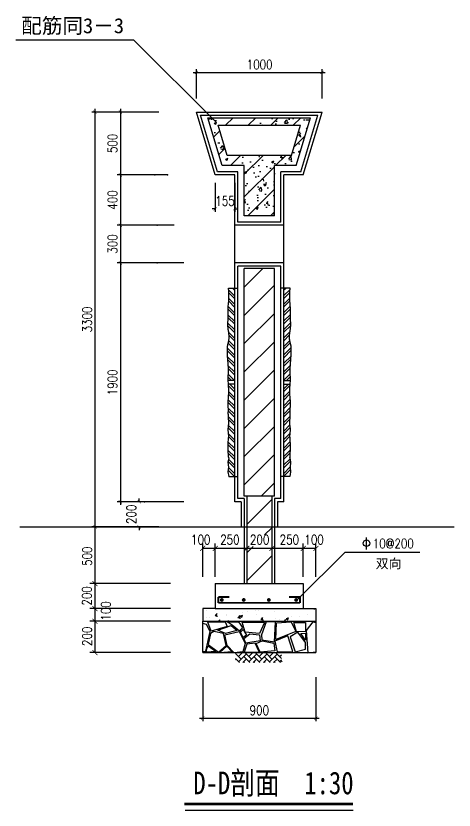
# Model space of a CAD drawing. Extents: x 817854 to 1666885, y 216963 to 404493.
# Drawn here: x 1584012 to 1595628, y 321802 to 342859 of the extents above; entities that cross this region are included whole.
import ezdxf

# ---------------------------------------------------------------- set-up
doc = ezdxf.new("R2010")
doc.units = 0
doc.header["$LTSCALE"] = 100
doc.layers.get('0').update_dxf_attribs({"linetype": 'CONTINUOUS'})
doc.layers.get('DEFPOINTS').update_dxf_attribs({"linetype": 'CONTINUOUS'})
doc.layers.add('INSERT', color=7, linetype='CONTINUOUS')
doc.layers.add('PUB_TITLE', color=4, linetype='CONTINUOUS')
doc.styles.add('DIM_FONT', font='SIMPLEX.shx', dxfattribs={"width": 0.8, "bigfont": 'hztxt.shx'})
doc.styles.add('SONG', font='SimSun.ttf', dxfattribs={"width": 0.8})
pattern_1 = [(45, (-1619917.254, -378892.83), (-33.6759605, 33.6759605), []), (45, (-1619894.804, -378892.83), (-33.6759605, 33.6759605), [])]
pattern_2 = [(135, (1623788.746, -378892.83), (33.6759605, 33.6759605), []), (135, (1623766.295, -378892.83), (33.6759605, 33.6759605), [])]

# ---------------------------------------------------------------- blocks, each defined once
blk = doc.blocks.new('A$C096A146E')
at = {"color": 0}
for p, q in [((31.9, 18.7, -2262.8), (0, 50.6, -2262.8)), ((17.8, 32.9, -2262.8), (36.2, 51.3, -2262.8)), ((17.8, 4.6, -2262.8), (60.2, 47, -2262.8)), ((88.5, 18.7, -2262.8), (55.9, 51.3, -2262.8)), ((74.3, 32.9, -2262.8), (92.8, 51.3, -2262.8)), ((74.3, 4.6, -2262.8), (116.8, 47, -2262.8)), ((145, 18.7, -2262.8), (112.5, 51.3, -2262.8)), ((130.9, 32.9, -2262.8), (149.3, 51.3, -2262.8)), ((130.9, 4.6, -2262.8), (173.3, 47, -2262.8)), ((201.6, 18.7, -2262.8), (169, 51.3, -2262.8)), ((187.5, 32.9, -2262.8), (205.9, 51.3, -2262.8)), ((187.5, 4.6, -2262.8), (229.9, 47, -2262.8)), ((254.3, 22.6, -2262.8), (225.6, 51.3, -2262.8)), ((22.3, 0, -2262.8), (0, 22.3, -2262.8)), ((0, 15.1, -2262.8), (3.6, 18.7, -2262.8)), ((41.5, 0, -2262.8), (60.2, 18.7, -2262.8)), ((78.9, 0, -2262.8), (46, 32.9, -2262.8)), ((50.6, 0, -2262.8), (46, 4.6, -2262.8)), ((98, 0, -2262.8), (116.8, 18.7, -2262.8)), ((135.5, 0, -2262.8), (102.6, 32.9, -2262.8)), ((107.2, 0, -2262.8), (102.6, 4.6, -2262.8)), ((154.6, 0, -2262.8), (173.3, 18.7, -2262.8)), ((192, 0, -2262.8), (159.2, 32.9, -2262.8)), ((163.8, 0, -2262.8), (159.2, 4.6, -2262.8)), ((211.2, 0, -2262.8), (229.9, 18.7, -2262.8)), ((248.6, 0, -2262.8), (215.7, 32.9, -2262.8)), ((220.3, 0, -2262.8), (215.7, 4.6, -2262.8)), ((244, 32.9, -2262.8), (254.3, 43.1, -2262.8)), ((244, 4.6, -2262.8), (254.3, 14.8, -2262.8)), ((254.3, 4.6, -891.4), (258.7, 9.1, -891.4))]:
    blk.add_line(p, q, dxfattribs=at)
blk = doc.blocks.new('A$C29364D95')
at = {"layer": 'INSERT', "color": 8, "xscale": 0.5, "yscale": 0.5, "zscale": 0.5}
blk.add_blockref('A$C096A146E', (0, 0, -342.9), dxfattribs=at)
blk = doc.blocks.new('A$C1C4E1B53')
at = {"layer": 'INSERT', "color": 7, "xscale": 3.6, "yscale": 3.6, "zscale": 3.6}
blk.add_blockref('A$C29364D95', (0, 0, 4141.7), dxfattribs=at)
blk = doc.blocks.new('_ARCHTICK')
at = {"color": 0, "linetype": 'BYBLOCK', "const_width": 0.15}
blk.add_lwpolyline([(-0.5, -0.5), (0.5, 0.5)], dxfattribs=at)
blk = doc.blocks.new('A$C441B38B5')
at = {"layer": 'INSERT'}
h = blk.add_hatch(dxfattribs=at)
h.set_pattern_fill('ANSI31', color=9, scale=40, style=0)
h.set_pattern_definition([(45, (-1619917.25, -378892.83), (-89.802561, 89.802561), [])])
h.paths.add_polyline_path([(2055.7, 4421.2), (2229.9, 4421.2), (2343.9, 4801.2), (1527.5, 4801.2), (1641.5, 4421.2), (1815.7, 4421.2), (1815.7, 4021.2), (2055.7, 4021.2)])
h.paths.add_polyline_path([(1680.2, 4501.2), (1608.2, 4741.2), (2263.3, 4741.2), (2191.3, 4501.2)], flags=16)
h = blk.add_hatch(dxfattribs=at)
h.set_pattern_fill('AR-CONC', color=9, style=0)
h.set_pattern_definition([(50, (-1619917.25, -378892.83), (182.184669, -15.939086), [19.05, -209.55]), (355, (-1619917.25, -378892.83), (-35.242826, 191.056643), [15.24, -167.64]), (100.451, (-1619902.07, -378894.16), (146.942502, 175.116688), [16.19, -178.09]), (46.1842, (-1619917.25, -378842.03), (271.07904, -42.042328), [28.575, -314.325]), (96.6356, (-1619894.66, -378845.53), (237.404234, 247.425556), [24.285, -267.135]), (351.184, (-1619917.25, -378842.03), (237.404606, 247.42512), [22.86, -251.46]), (21, (-1619891.85, -378854.73), (151.61488, -102.265519), [19.05, -209.55]), (326, (-1619891.85, -378854.73), (61.802028, 184.187966), [15.24, -167.64]), (71.4514, (-1619879.22, -378863.25), (213.41649, 81.922858), [16.19, -178.09]), (37.5, (-1619917.254, -378892.83), (3.0886033, 84.555039), [0, -165.608, 0, -170.18, 0, -168.275]), (7.5, (-1619917.25, -378892.83), (66.8196625, 100.180575), [0, -97.028, 0, -161.798, 0, -64.135]), (327.5, (-1619973.896, -378892.83), (135.5905952, -5.728744), [0, -63.5, 0, -198.12, 0, -262.89]), (317.5, (-1619999.3, -378892.83), (148.129181, 25.426491), [0, -82.55, 0, -131.572, 0, -186.69])])
h.paths.add_polyline_path([(2055.7, 4421.2), (2229.9, 4421.2), (2343.9, 4801.2), (1527.5, 4801.2), (1641.5, 4421.2), (1815.7, 4421.2), (1815.7, 4021.2), (2055.7, 4021.2)])
h.paths.add_polyline_path([(1680.2, 4501.2), (1608.2, 4741.2), (2263.3, 4741.2), (2191.3, 4501.2)], flags=16)
h = blk.add_hatch(dxfattribs=at)
h.set_pattern_fill('ANSI31', color=9, scale=50, style=0)
h.set_pattern_definition([(45, (-1619917.25, -378892.83), (-112.253202, 112.253202), [])])
h.paths.add_polyline_path([(2055.7, 3601.2), (1815.7, 3601.2), (1815.7, 1791.2), (2055.7, 1791.2)])
h = blk.add_hatch(dxfattribs=at)
h.set_pattern_fill('ANSI32', color=8, scale=5, style=0)
h.set_pattern_definition(pattern_2)
h.paths.add_polyline_path([(1681.9, 2940.2), (1681.9, 2944.7), (1681.9, 2948.9), (1681.9, 2953), (1682, 2957.1), (1682.1, 2961.1), (1682.2, 2965.2), (1682.4, 2969.4), (1682.6, 2973.5), (1682.9, 2977.7), (1683.3, 2981.8), (1683.7, 2985.8), (1684.3, 2989.7), (1684.9, 2993.5), (1685.7, 2997.1), (1686.5, 3000.5), (1687.4, 3003.9), (1688.3, 3007.3), (1689.2, 3010.6), (1690.2, 3014), (1691.1, 3017.5), (1691.9, 3021.1), (1692.7, 3024.9), (1693.4, 3028.8), (1694, 3032.9), (1694.5, 3037.2), (1694.9, 3041.7), (1695.2, 3046.3), (1695.4, 3051), (1695.4, 3056), (1695.4, 3061), (1695.2, 3066.2), (1694.9, 3071.4), (1694.5, 3076.7), (1694.1, 3081.9), (1693.5, 3087.1), (1692.9, 3092.1), (1692.2, 3097), (1691.5, 3101.6), (1690.8, 3106.1), (1690.1, 3110.5), (1689.3, 3114.8), (1688.6, 3119.2), (1688, 3123.6), (1687.4, 3128.2), (1686.9, 3133), (1686.5, 3138), (1686.3, 3143.2), (1686.1, 3148.7), (1686, 3154.4), (1686, 3160.4), (1686.1, 3166.6), (1686.3, 3173), (1686.6, 3179.6), (1686.9, 3186.5), (1687.3, 3193.5), (1687.7, 3200.7), (1688.1, 3208), (1688.5, 3215.4), (1688.8, 3222.8), (1689, 3230.2), (1689.1, 3237.6), (1689, 3245), (1688.8, 3252.4), (1688.7, 3259.9), (1688.5, 3267.7), (1688.4, 3275.9), (1688.5, 3284.5), (1688.8, 3293.7), (1689.3, 3303.5), (1690.2, 3314.2), (1691.2, 3326.1), (1692.2, 3339.6), (1693, 3355.1), (1693.4, 3373.1), (1693.3, 3394), (1692.5, 3418.2), (1690.7, 3446.2), (1740.7, 3446.2), (1740.7, 2711.2), (1688.8, 2711.2), (1688.7, 2713.3), (1688.6, 2723.6), (1688.7, 2733.6), (1689, 2743.3), (1689.3, 2752.9), (1689.7, 2762.2), (1690.1, 2771.5), (1690.3, 2780.7), (1690.4, 2790), (1690.3, 2799.2), (1690, 2808.5), (1689.6, 2817.9), (1689, 2827.1), (1688.4, 2836.4), (1687.7, 2845.5), (1687, 2854.6), (1686.2, 2863.5), (1685.6, 2872.2), (1685, 2880.7), (1684.4, 2888.9), (1683.9, 2896.8), (1683.4, 2904.4), (1683, 2911.5), (1682.7, 2918.2), (1682.4, 2924.5), (1682.2, 2930.1), (1682, 2935.3)])
h = blk.add_hatch(dxfattribs=at)
h.set_pattern_fill('ANSI32', color=8, scale=5, style=0)
h.set_pattern_definition(pattern_1)
h.paths.add_polyline_path([(2189.6, 2940.2), (2189.6, 2944.7), (2189.6, 2948.9), (2189.6, 2953), (2189.5, 2957.1), (2189.4, 2961.1), (2189.3, 2965.2), (2189.1, 2969.4), (2188.9, 2973.5), (2188.6, 2977.7), (2188.2, 2981.8), (2187.7, 2985.8), (2187.2, 2989.7), (2186.6, 2993.5), (2185.8, 2997.1), (2185, 3000.5), (2184.1, 3003.9), (2183.2, 3007.3), (2182.3, 3010.6), (2181.3, 3014), (2180.4, 3017.5), (2179.6, 3021.1), (2178.8, 3024.9), (2178.1, 3028.8), (2177.5, 3032.9), (2177, 3037.2), (2176.6, 3041.7), (2176.3, 3046.3), (2176.1, 3051), (2176.1, 3056), (2176.1, 3061), (2176.3, 3066.2), (2176.6, 3071.4), (2177, 3076.7), (2177.4, 3081.9), (2178, 3087.1), (2178.6, 3092.1), (2179.2, 3097), (2180, 3101.6), (2180.7, 3106.1), (2181.4, 3110.5), (2182.2, 3114.8), (2182.9, 3119.2), (2183.5, 3123.6), (2184.1, 3128.2), (2184.6, 3133), (2185, 3138), (2185.2, 3143.2), (2185.4, 3148.7), (2185.5, 3154.4), (2185.5, 3160.4), (2185.4, 3166.6), (2185.2, 3173), (2184.9, 3179.6), (2184.6, 3186.5), (2184.2, 3193.5), (2183.8, 3200.7), (2183.3, 3208), (2183, 3215.4), (2182.7, 3222.8), (2182.5, 3230.2), (2182.4, 3237.6), (2182.5, 3245), (2182.6, 3252.4), (2182.8, 3259.9), (2183, 3267.7), (2183.1, 3275.9), (2183, 3284.5), (2182.7, 3293.7), (2182.2, 3303.5), (2181.3, 3314.2), (2180.3, 3326.1), (2179.3, 3339.6), (2178.5, 3355.1), (2178.1, 3373.1), (2178.2, 3394), (2179, 3418.2), (2180.7, 3446.2), (2130.7, 3446.2), (2130.7, 2711.2), (2182.7, 2711.2), (2182.7, 2713.3), (2182.9, 2723.6), (2182.8, 2733.6), (2182.5, 2743.3), (2182.2, 2752.9), (2181.8, 2762.2), (2181.4, 2771.5), (2181.2, 2780.7), (2181.1, 2790), (2181.2, 2799.2), (2181.5, 2808.5), (2181.9, 2817.9), (2182.5, 2827.1), (2183.1, 2836.4), (2183.8, 2845.5), (2184.5, 2854.6), (2185.2, 2863.5), (2185.9, 2872.2), (2186.5, 2880.7), (2187.1, 2888.9), (2187.6, 2896.8), (2188.1, 2904.4), (2188.5, 2911.5), (2188.8, 2918.2), (2189.1, 2924.5), (2189.3, 2930.1), (2189.5, 2935.3)])
h = blk.add_hatch(dxfattribs=at)
h.set_pattern_fill('ANSI32', color=8, scale=5, style=0)
h.set_pattern_definition(pattern_2)
h.paths.add_polyline_path([(1691.4, 2407.6), (1690.8, 2415.4), (1690.2, 2423), (1689.7, 2430.6), (1689.5, 2438), (1689.3, 2445.3), (1689.3, 2452.5), (1689.3, 2459.6), (1689.4, 2466.6), (1689.5, 2473.6), (1689.5, 2480.5), (1689.4, 2487.5), (1689.2, 2494.4), (1689, 2501.4), (1688.7, 2508.5), (1688.4, 2515.8), (1688.2, 2523.2), (1688.1, 2530.8), (1688.2, 2538.7), (1688.4, 2547), (1688.9, 2555.5), (1689.6, 2564.4), (1690.3, 2573.6), (1691.1, 2583.1), (1691.9, 2593), (1692.5, 2603.1), (1692.9, 2613.6), (1693.1, 2624.3), (1692.9, 2635.3), (1692.5, 2646.5), (1691.9, 2657.8), (1691.2, 2669.2), (1690.4, 2680.5), (1690.4, 2681.2), (1740.7, 2681.2), (1740.7, 1946.2), (1692.1, 1946.2), (1686.7, 1985.2), (1689.7, 2021.2), (1686.7, 2061.2), (1692.1, 2096.2), (1691.5, 2103.6), (1690.8, 2113.2), (1690, 2124.4), (1689.2, 2136.9), (1688.5, 2150.2), (1688, 2163.9), (1687.7, 2177.6), (1687.7, 2190.8), (1688, 2203.1), (1688.6, 2214.7), (1689.3, 2225.4), (1690.2, 2235.4), (1691, 2244.8), (1691.7, 2253.5), (1692.2, 2261.6), (1692.4, 2269.1), (1692.2, 2276.2), (1691.7, 2282.9), (1691, 2289.2), (1690.2, 2295.3), (1689.5, 2301.2), (1688.8, 2306.9), (1688.3, 2312.7), (1688.1, 2318.5), (1688.3, 2324.3), (1688.8, 2330.3), (1689.5, 2336.5), (1690.3, 2342.7), (1691.2, 2349.2), (1692, 2355.9), (1692.7, 2362.7), (1693.1, 2369.8), (1693.2, 2377.1), (1693, 2384.6), (1692.6, 2392.2), (1692, 2399.9)])
h = blk.add_hatch(dxfattribs=at)
h.set_pattern_fill('ANSI32', color=8, scale=5, style=0)
h.set_pattern_definition(pattern_1)
h.paths.add_polyline_path([(2180.1, 2407.6), (2180.7, 2415.4), (2181.3, 2423), (2181.7, 2430.6), (2182, 2438), (2182.2, 2445.3), (2182.2, 2452.5), (2182.2, 2459.6), (2182.1, 2466.6), (2182, 2473.6), (2182, 2480.5), (2182.1, 2487.5), (2182.3, 2494.4), (2182.5, 2501.4), (2182.8, 2508.5), (2183.1, 2515.8), (2183.3, 2523.2), (2183.4, 2530.8), (2183.3, 2538.7), (2183.1, 2547), (2182.6, 2555.5), (2181.9, 2564.4), (2181.2, 2573.6), (2180.4, 2583.1), (2179.6, 2593), (2179, 2603.1), (2178.6, 2613.6), (2178.4, 2624.3), (2178.6, 2635.3), (2179, 2646.5), (2179.6, 2657.8), (2180.3, 2669.2), (2181.1, 2680.5), (2181.1, 2681.2), (2130.7, 2681.2), (2130.7, 1946.2), (2179.4, 1946.2), (2184.7, 1985.2), (2181.7, 2021.2), (2184.7, 2061.2), (2179.4, 2096.2), (2180, 2103.6), (2180.7, 2113.2), (2181.5, 2124.4), (2182.3, 2136.9), (2183, 2150.2), (2183.5, 2163.9), (2183.8, 2177.6), (2183.8, 2190.8), (2183.5, 2203.1), (2182.9, 2214.7), (2182.1, 2225.4), (2181.3, 2235.4), (2180.5, 2244.8), (2179.8, 2253.5), (2179.3, 2261.6), (2179.1, 2269.1), (2179.3, 2276.2), (2179.8, 2282.9), (2180.5, 2289.2), (2181.2, 2295.3), (2182, 2301.2), (2182.7, 2306.9), (2183.2, 2312.7), (2183.4, 2318.5), (2183.2, 2324.3), (2182.7, 2330.3), (2182, 2336.5), (2181.2, 2342.7), (2180.3, 2349.2), (2179.5, 2355.9), (2178.8, 2362.7), (2178.4, 2369.8), (2178.3, 2377.1), (2178.5, 2384.6), (2178.9, 2392.2), (2179.5, 2399.9)])
at = {"color": 3, "linetype": 'BYBLOCK'}
for p, q in [((1435.7, 4953.2, -342.9), (1435.7, 5186.2, -342.9)), ((2435.7, 4953.2, -342.9), (2435.7, 5186.2, -342.9)), ((1410.7, 5161.2, -342.9), (2460.7, 5161.2, -342.9)), ((628.7, 4871.2, -342.9), (628.7, 1521.2, -342.9)), ((830.7, 4871.2, -342.9), (830.7, 4321.2, -342.9)), ((1137.7, 4846.2, -342.9), (603.7, 4846.2, -342.9)), ((1056.7, 4846.2, -342.9), (805.7, 4846.2, -342.9)), ((830.7, 4371.2, -342.9), (830.7, 3921.2, -342.9)), ((1206.7, 4346.2, -342.9), (805.7, 4346.2, -342.9)), ((1104.7, 4346.2, -342.9), (805.7, 4346.2, -342.9)), ((1585.7, 4284.1, -342.9), (1585.7, 4051.2, -342.9)), ((1740.7, 4284.1, -342.9), (1740.7, 4051.2, -342.9)), ((1585.7, 4076.2, -342.9), (1560.7, 4076.2, -342.9)), ((1740.7, 4076.2, -342.9), (1765.7, 4076.2, -342.9)), ((1122.7, 3946.2, -342.9), (805.7, 3946.2, -342.9)), ((1259.7, 3946.2, -342.9), (805.7, 3946.2, -342.9)), ((830.7, 3971.2, -342.9), (830.7, 3621.2, -342.9)), ((830.7, 3671.2, -342.9), (830.7, 1721.2, -342.9)), ((1122.7, 3646.2, -342.9), (805.7, 3646.2, -342.9)), ((1335.7, 3646.2, -342.9), (805.7, 3646.2, -342.9)), ((980.7, 1746.2, -342.9), (980.7, 1771.2, -342.9)), ((1335.7, 1746.2, -342.9), (805.7, 1746.2, -342.9)), ((1022.6, 1746.2, -342.9), (955.7, 1746.2, -342.9)), ((1137.7, 1546.2, -342.9), (603.7, 1546.2, -342.9)), ((628.7, 1546.2, -342.9), (628.7, 546.2, -342.9)), ((1022.6, 1546.2, -342.9), (955.7, 1546.2, -342.9)), ((980.7, 1546.2, -342.9), (980.7, 1521.2, -342.9)), ((1485.7, 352.5, -342.9), (1485.7, 0, -342.9)), ((2385.7, 352.5, -342.9), (2385.7, 0, -342.9)), ((1460.7, 25, -342.9), (2410.7, 25, -342.9))]:
    blk.add_line(p, q, dxfattribs=at)
at = {"color": 3, "linetype": 'CONTINUOUS'}
for p, q in [((1485.7, 1149.1, -342.9), (1485.7, 1415.3, -342.9)), ((1585.7, 1149.1, -342.9), (1585.7, 1415.3, -342.9)), ((2285.7, 1149.1, -342.9), (2285.7, 1415.3, -342.9)), ((2385.7, 1149.1, -342.9), (2385.7, 1415.3, -342.9)), ((2385.7, 1375.3, -342.9), (1485.7, 1375.3, -342.9)), ((1228.7, 1096.2, -342.9), (588.7, 1096.2, -342.9)), ((1228.7, 896.2, -342.9), (588.7, 896.2, -342.9)), ((1228.7, 796.2, -342.9), (588.7, 796.2, -342.9)), ((1228.7, 546.2, -342.9), (588.7, 546.2, -342.9))]:
    blk.add_line(p, q, dxfattribs=at)
at = {"color": 7, "linetype": 'CONTINUOUS'}
for p, q in [((1585.7, 1096.2, -342.9), (2285.7, 1096.2, -342.9)), ((1585.7, 1096.2, -342.9), (1585.7, 896.2, -342.9)), ((2285.7, 1096.2, -342.9), (2285.7, 896.2, -342.9)), ((1585.7, 896.2, -342.9), (2285.7, 896.2, -342.9)), ((1585.7, 896.2, -342.9), (2285.7, 896.2, -342.9)), ((1485.7, 546.2, -342.9), (1485.7, 796.2, -342.9)), ((2385.7, 796.2, -342.9), (2385.7, 546.2, -342.9))]:
    blk.add_line(p, q, dxfattribs=at)
at = {"color": 0, "linetype": 'BYBLOCK', "const_width": 3.75, "elevation": -342.9}
for points in [[(641.2, 4833.7), (616.2, 4858.7)], [(843.2, 4833.7), (818.2, 4858.7)]]:
    blk.add_lwpolyline(points, dxfattribs=at)
at = {"color": 3, "linetype": 'BYBLOCK', "elevation": -342.9}
for points, const_width in [([(818.2, 4358.7), (843.2, 4333.7)], 3.75), ([(843.2, 4333.7), (818.2, 4358.7)], 3.75), ([(843.2, 3933.7), (818.2, 3958.7)], 3.75), ([(818.2, 3958.7), (843.2, 3933.7)], 3.75), ([(818.2, 3658.7), (843.2, 3633.7)], 3.75), ([(843.2, 3633.7), (818.2, 3658.7)], 3.75), ([(648.7, 1076.2), (608.7, 1116.2)], 6), ([(648.7, 876.2), (608.7, 916.2)], 6), ([(648.7, 776.2), (608.7, 816.2)], 6), ([(648.7, 526.2), (608.7, 566.2)], 6)]:
    blk.add_lwpolyline(points, dxfattribs=dict(at, const_width=const_width))
at = {"color": 1, "linetype": 'CONTINUOUS', "const_width": 15, "elevation": -342.9}
for points in [[(1610.7, 988.6), (1696.3, 988.6)], [(1610.7, 942), (1610.7, 988.6)], [(1610.7, 942), (2258.6, 942)], [(2258.6, 988.6), (2173, 988.6)], [(2258.6, 942), (2258.6, 988.6)]]:
    blk.add_lwpolyline(points, dxfattribs=at)
at = {"color": 1, "linetype": 'CONTINUOUS', "const_width": 15, "elevation": 9428.5}
for points in [[(1630.1, 965.3, -1), (1645.1, 965.3, -1)], [(1804.1, 965.3, -1), (1819.1, 965.3, -1)], [(2004.1, 965.3, -1), (2019.1, 965.3, -1)], [(2221, 965.3, -1), (2236, 965.3, -1)]]:
    blk.add_lwpolyline(points, format="xyb", close=True, dxfattribs=at)
at = {"color": 3, "linetype": 'BYBLOCK'}
for p in [(830.7, 4346.2, -342.9), (1104.7, 4346.2, -342.9), (1206.7, 4346.2, -342.9), (830.7, 3946.2, -342.9), (1122.7, 3946.2, -342.9), (830.7, 3646.2, -342.9), (1122.7, 3646.2, -342.9), (830.7, 1746.2, -342.9), (1022.7, 1746.2, -342.9), (628.7, 1546.2, -342.9), (980.7, 1546.2, -342.9), (1022.7, 1546.2, -342.9)]:
    blk.add_point(p, dxfattribs=at)
at = {"layer": 'DEFPOINTS', "color": 0, "linetype": 'BYBLOCK'}
for p in [(2435.7, 5161.2, -342.9), (1435.7, 4953.2, -342.9), (2435.7, 4953.2, -342.9), (1056.7, 4846.2, -342.9), (1137.7, 4846.2, -342.9), (1585.7, 4284.2, -342.9), (1740.7, 4284.2, -342.9), (1740.7, 4076.2, -342.9), (1259.7, 3946.2, -342.9), (1335.7, 3646.2, -342.9), (1335.7, 1746.2, -342.9), (1137.7, 1546.2, -342.9), (1485.7, 352.5, -342.9), (2385.7, 352.5, -342.9), (2385.7, 25, -342.9)]:
    blk.add_point(p, dxfattribs=at)
at = {"layer": 'INSERT', "color": 21, "linetype": 'CONTINUOUS', "ltscale": 2}
for p, q in [((0, 5421.6, -342.9), (934.8, 5421.6, -342.9)), ((934.8, 5421.6, -342.9), (1588.8, 4767.5, -342.9)), ((2617.8, 1345, -342.9), (2237.7, 965, -342.9)), ((2617.8, 1345, -342.9), (3213.3, 1345, -342.9))]:
    blk.add_line(p, q, dxfattribs=at)
at = {"layer": 'INSERT', "color": 9}
for p, q in [((1585.7, 4346.2, -342.9), (1435.7, 4846.2, -342.9)), ((1435.7, 4846.2, -342.9), (2435.7, 4846.2, -342.9)), ((1604.3, 4371.2, -342.9), (1469.3, 4821.2, -342.9)), ((1469.3, 4821.2, -342.9), (2402.1, 4821.2, -342.9)), ((2267.1, 4371.2, -342.9), (2402.1, 4821.2, -342.9)), ((2285.7, 4346.2, -342.9), (2435.7, 4846.2, -342.9)), ((1765.7, 4371.2, -342.9), (1604.3, 4371.2, -342.9)), ((1765.7, 3971.2, -342.9), (1765.7, 4371.2, -342.9)), ((2267.1, 4371.2, -342.9), (2105.7, 4371.2, -342.9)), ((2105.7, 3971.2, -342.9), (2105.7, 4371.2, -342.9)), ((1740.7, 4346.2, -342.9), (1585.7, 4346.2, -342.9)), ((1740.7, 1746.2, -342.9), (1740.7, 4346.2, -342.9)), ((2130.7, 1746.2, -342.9), (2130.7, 4346.2, -342.9)), ((2285.7, 4346.2, -342.9), (2130.7, 4346.2, -342.9)), ((2130.7, 3946.2, -342.9), (1740.7, 3946.2, -342.9)), ((2105.7, 3971.2, -342.9), (1765.7, 3971.2, -342.9)), ((2130.7, 3646.2, -342.9), (1740.7, 3646.2, -342.9)), ((1765.7, 1771.2, -342.9), (1765.7, 3621.2, -342.9)), ((2105.7, 3621.2, -342.9), (1765.7, 3621.2, -342.9)), ((2105.7, 1771.2, -342.9), (2105.7, 3621.2, -342.9)), ((1740.7, 2711.2, -342.9), (1688.8, 2711.2, -342.9)), ((1740.7, 2681.2, -342.9), (1690.4, 2681.2, -342.9)), ((2130.7, 2711.2, -342.9), (2182.7, 2711.2, -342.9)), ((2130.7, 2681.2, -342.9), (2181.1, 2681.2, -342.9)), ((1815.7, 1771.2, -342.9), (1765.7, 1771.2, -342.9)), ((1815.7, 1771.2, -342.9), (1815.7, 1096.2, -342.9)), ((1835.7, 1788.8, -342.9), (1838.1, 1791.2, -342.9)), ((2055.7, 1771.2, -342.9), (2055.7, 1096.2, -342.9)), ((2105.7, 1771.2, -342.9), (2055.7, 1771.2, -342.9)), ((1790.7, 1746.2, -342.9), (1740.7, 1746.2, -342.9)), ((1790.7, 1746.2, -342.9), (1790.7, 1546.2, -342.9)), ((1835.7, 1564.3, -342.9), (2035.7, 1764.3, -342.9)), ((2080.7, 1746.2, -342.9), (2080.7, 1546.2, -342.9)), ((2130.7, 1746.2, -342.9), (2080.7, 1746.2, -342.9)), ((1815.7, 1546.2, -342.9), (2055.7, 1546.2, -342.9)), ((1978.1, 1482.1, -342.9), (2035.7, 1539.8, -342.9)), ((1842.2, 1346.2, -342.9), (1887.6, 1391.6, -342.9)), ((1835.7, 1340.8, -342.9), (1838.1, 1343.2, -342.9)), ((1835.7, 1116.3, -342.9), (2035.7, 1316.3, -342.9)), ((1518.4, 885.4), (1518.4, 885.4)), ((1998.8, 892.7), (1998.8, 892.7)), ((2367.2, 896.2), (2375.7, 890.4)), ((2376, 891.2), (2377.7, 896.2)), ((1518.8, 829.5), (1518.8, 829.5)), ((1542.2, 826.3), (1542.2, 826.3)), ((1582.4, 837.8), (1582.4, 837.8)), ((1583.8, 842.9), (1599, 841.6)), ((1587.8, 843.1), (1600, 857.7)), ((1600.8, 830.5), (1597.9, 846.4)), ((1674.1, 845.4), (1674.1, 845.4)), ((1678.6, 850.5), (1678.6, 850.5)), ((1763.5, 821.9), (1763.5, 821.9)), ((1766, 827), (1781.2, 825.7)), ((1770, 827.1), (1782.2, 841.7)), ((1783, 814.6), (1780, 830.5)), ((1784.6, 837.4), (1797.3, 828.9)), ((1785.8, 837.8), (1803.6, 844.7)), ((1797.6, 829.6), (1802.7, 845)), ((1804.5, 863.2), (1804.5, 863.2)), ((1839, 871.6), (1839, 871.6)), ((1902.6, 880), (1902.6, 880)), ((1911.6, 847.3), (1911.6, 847.3)), ((1932.8, 879.5), (1932.8, 879.5)), ((1952.2, 811.2), (1964.4, 825.8)), ((2059.8, 872.8), (2059.8, 872.8)), ((2150.9, 817.5), (2168.7, 824.3)), ((2156, 822), (2156, 822)), ((2162.6, 809.3), (2167.7, 824.6)), ((2192.1, 831.9), (2192.1, 831.9)), ((2252.2, 834.6), (2252.2, 834.6)), ((2320.4, 848.1), (2320.4, 848.1)), ((1516.6, 770.2, -1686.9), (1485.7, 779.2, -1686.9)), ((1490.1, 809.4), (1490.1, 809.4)), ((1544.2, 715, -1686.9), (1516.6, 770.2, -1686.9)), ((1525.8, 788.7, -1686.9), (1664, 791.7, -1686.9)), ((1553.4, 718, -1686.9), (1525.8, 788.7, -1686.9)), ((1605.6, 724.2, -1686.9), (1713.1, 761, -1686.9)), ((1610.7, 796.2), (1621.5, 807.4)), ((1615.4, 796.5), (1615.4, 796.5)), ((1623.1, 796.2), (1621.9, 806.4)), ((1625.7, 803.6), (1625.7, 803.6)), ((1631.2, 797.4, -822.9), (1631.2, 797.4, -822.9)), ((1664, 791.7, -1686.9), (1679.3, 754.9, -1686.9)), ((1679.3, 791.7, -1686.9), (1771.5, 791.7, -1686.9)), ((1719.3, 764.1, -1686.9), (1679.3, 791.7, -1686.9)), ((1679.4, 795.7, -822.9), (1682.8, 793.5, -822.9)), ((1680.9, 796.1, -822.9), (1694.3, 801.2, -822.9)), ((1690.4, 793.5, -822.9), (1693.2, 801.7, -822.9)), ((1713.1, 761, -1686.9), (1759.2, 721.1, -1686.9)), ((1777.6, 718, -1686.9), (1719.3, 764.1, -1686.9)), ((1761.3, 797.9), (1761.3, 797.9)), ((1771.5, 791.7, -1686.9), (1802.2, 745.7, -1686.9)), ((1799.1, 788.7, -1686.9), (1977.3, 785.6, -1686.9)), ((1823.7, 708.8, -1686.9), (1799.1, 788.7, -1686.9)), ((1977.3, 785.6, -1686.9), (1937.3, 699.6, -1686.9)), ((1948.2, 811.1), (1963.4, 809.7)), ((1989.5, 791.7, -1686.9), (1952.7, 687.3, -1686.9)), ((1965.2, 798.6), (1962.2, 814.6)), ((2063.3, 791.7, -1686.9), (1989.5, 791.7, -1686.9)), ((2057.1, 632, -1686.9), (2063.3, 791.7, -1686.9)), ((2061.7, 814), (2061.7, 814)), ((2066.3, 650.5, -1686.9), (2072.5, 782.5, -1686.9)), ((2072.5, 782.5, -1686.9), (2189.2, 791.7, -1686.9)), ((2092.4, 813.6), (2092.4, 813.6)), ((2135.1, 796.2), (2146.6, 809.9)), ((2144.9, 796.2), (2144.4, 798.6)), ((2149.7, 817), (2162.3, 808.5)), ((2189.2, 791.7, -1686.9), (2226, 715, -1686.9)), ((2232.2, 711.9, -1686.9), (2210.7, 785.6, -1686.9)), ((2210.7, 785.6, -1686.9), (2302.8, 785.6, -1686.9)), ((2302.8, 785.6, -1686.9), (2302.8, 713.2, -1686.9)), ((2360.9, 791.7, -1686.9), (2308.6, 721.1, -1686.9)), ((2385.7, 784.5, -1686.9), (2360.9, 791.7, -1686.9)), ((1510.4, 558.3, -1686.9), (1544.2, 715, -1686.9)), ((1547.3, 699.6, -1686.9), (1528.9, 610.5, -1686.9)), ((1574.9, 715, -1686.9), (1547.3, 699.6, -1686.9)), ((1679.3, 754.9, -1686.9), (1553.4, 718, -1686.9)), ((1651.7, 699.6, -1686.9), (1574.9, 715, -1686.9)), ((1667.1, 699.6, -1686.9), (1605.6, 724.2, -1686.9)), ((1673.2, 604.4, -1686.9), (1651.7, 699.6, -1686.9)), ((1660.9, 687.3, -1686.9), (1774.6, 715, -1686.9)), ((1759.2, 721.1, -1686.9), (1667.1, 699.6, -1686.9)), ((1774.6, 715, -1686.9), (1823.7, 619.8, -1686.9)), ((1802.2, 745.7, -1686.9), (1777.6, 718, -1686.9)), ((1786.8, 708.8, -1686.9), (1808.3, 730.3, -1686.9)), ((1808.3, 665.8, -1686.9), (1786.8, 708.8, -1686.9)), ((1808.3, 730.3, -1686.9), (1832.9, 684.2, -1686.9)), ((1811.4, 659.7, -1686.9), (1860.5, 696.5, -1686.9)), ((1937.3, 699.6, -1686.9), (1823.7, 708.8, -1686.9)), ((1860.5, 696.5, -1686.9), (1937.3, 687.3, -1686.9)), ((2226, 715, -1686.9), (2066.3, 650.5, -1686.9)), ((2241.4, 708.8, -1686.9), (2180, 672, -1686.9)), ((2302.8, 713.2, -1686.9), (2232.2, 711.9, -1686.9)), ((2302.8, 627.6, -1686.9), (2241.4, 708.8, -1686.9)), ((2266, 699.6, -1686.9), (2302.8, 701.5, -1686.9)), ((2302.8, 645.1, -1686.9), (2266, 699.6, -1686.9)), ((2302.8, 701.5, -1686.9), (2302.8, 645.1, -1686.9)), ((2308.6, 721.1, -1686.9), (2320.9, 546, -1686.9)), ((1679.3, 604.4, -1686.9), (1660.9, 687.3, -1686.9)), ((1832.9, 684.2, -1686.9), (1808.3, 665.8, -1686.9)), ((1829.8, 622.8, -1686.9), (1811.4, 659.7, -1686.9)), ((1943.5, 641.3, -1686.9), (1829.8, 622.8, -1686.9)), ((1909.7, 619.8, -1686.9), (1958.8, 641.3, -1686.9)), ((1937.3, 687.3, -1686.9), (1943.5, 641.3, -1686.9)), ((1952.7, 687.3, -1686.9), (1955.8, 647.4, -1686.9)), ((1955.8, 647.4, -1686.9), (2057.1, 632, -1686.9)), ((1958.8, 641.3, -1686.9), (2051, 622.8, -1686.9)), ((2161.5, 681.2, -1686.9), (2060.2, 638.2, -1686.9)), ((2060.2, 638.2, -1686.9), (2078.6, 552.2, -1686.9)), ((2201.5, 555.3, -1686.9), (2161.5, 681.2, -1686.9)), ((2180, 672, -1686.9), (2219.9, 552.2, -1686.9)), ((1513.5, 549.1, -1686.9), (1519.6, 576.8, -1686.9)), ((1519.6, 576.8, -1686.9), (1528.9, 601.3, -1686.9)), ((1528.9, 610.5, -1686.9), (1611.8, 549.1, -1686.9)), ((1528.9, 601.3, -1686.9), (1593.4, 555.3, -1686.9)), ((1611.8, 549.1, -1686.9), (1673.2, 604.4, -1686.9)), ((1617.9, 546, -1686.9), (1676.3, 598.3, -1686.9)), ((1676.3, 598.3, -1686.9), (1719.3, 552.2, -1686.9)), ((1734.6, 546, -1686.9), (1679.3, 604.4, -1686.9)), ((1823.7, 619.8, -1686.9), (1805.3, 552.2, -1686.9)), ((1836, 613.6, -1686.9), (1814.5, 549.1, -1686.9)), ((1903.5, 622.8, -1686.9), (1836, 613.6, -1686.9)), ((1934.3, 552.2, -1686.9), (1903.5, 622.8, -1686.9)), ((1943.5, 549.1, -1686.9), (1909.7, 619.8, -1686.9)), ((2051, 622.8, -1686.9), (2060.2, 561.4, -1686.9)), ((2219.9, 552.2, -1686.9), (2302.8, 574, -1686.9)), ((2302.8, 574), (2302.8, 627.6, -1686.9)), ((1485.7, 555.5, -1686.9), (1510.4, 558.3, -1686.9)), ((1593.4, 555.3, -1686.9), (1513.5, 549.1, -1686.9)), ((1719.3, 552.2, -1686.9), (1617.9, 546, -1686.9)), ((1805.3, 552.2, -1686.9), (1734.6, 546, -1686.9)), ((1814.5, 549.1, -1686.9), (1934.3, 552.2, -1686.9)), ((2060.2, 561.4, -1686.9), (1943.5, 549.1, -1686.9)), ((2078.6, 552.2, -1686.9), (2201.5, 555.3, -1686.9)), ((2320.9, 546, -1686.9), (2385.7, 553.5, -1686.9))]:
    blk.add_line(p, q, dxfattribs=at)
at = {"layer": 'INSERT', "color": 6}
for p, q in [((1527.5, 4801.2, -342.9), (2343.9, 4801.2, -342.9)), ((1641.5, 4421.2, -342.9), (1527.5, 4801.2, -342.9)), ((2229.9, 4421.2, -342.9), (2343.9, 4801.2, -342.9)), ((1608.2, 4741.2, -342.9), (2263.3, 4741.2, -342.9)), ((1680.2, 4501.2, -342.9), (1608.2, 4741.2, -342.9)), ((2191.3, 4501.2, -342.9), (2263.3, 4741.2, -342.9)), ((2191.3, 4501.2, -342.9), (1680.2, 4501.2, -342.9)), ((1815.7, 4421.2, -342.9), (1641.5, 4421.2, -342.9)), ((1815.7, 4021.2, -342.9), (1815.7, 4421.2, -342.9)), ((2055.7, 4021.2, -342.9), (2055.7, 4421.2, -342.9)), ((2229.9, 4421.2, -342.9), (2055.7, 4421.2, -342.9)), ((2055.7, 4021.2, -342.9), (1815.7, 4021.2, -342.9)), ((1815.7, 1791.2, -342.9), (1815.7, 3601.2, -342.9)), ((2055.7, 3601.2, -342.9), (1815.7, 3601.2, -342.9)), ((2055.7, 1791.2, -342.9), (2055.7, 3601.2, -342.9)), ((2055.7, 1791.2, -342.9), (1815.7, 1791.2, -342.9)), ((1835.7, 1791.2, -342.9), (1835.7, 1096.2, -342.9)), ((2035.7, 1791.2, -342.9), (2035.7, 1096.2, -342.9))]:
    blk.add_line(p, q, dxfattribs=at)
at = {"layer": 'INSERT', "color": 7}
for p, q in [((1690.7, 3446.2, -342.9), (1765.7, 3446.2, -342.9)), ((2180.7, 3446.2, -342.9), (2105.7, 3446.2, -342.9)), ((1692.1, 1946.2, -342.9), (1765.7, 1946.2, -342.9)), ((2179.4, 1946.2, -342.9), (2105.7, 1946.2, -342.9)), ((1485.7, 896.2, -342.9), (1485.7, 796.2, -342.9)), ((1585.7, 896.2, -342.9), (1485.7, 896.2, -342.9)), ((1585.7, 896.2, -342.9), (2385.7, 896.2, -342.9)), ((2385.7, 896.2, -342.9), (2385.7, 796.2, -342.9)), ((1485.7, 796.2, -342.9), (2385.7, 796.2, -342.9)), ((1485.7, 546.2, -342.9), (2385.7, 546.2, -342.9))]:
    blk.add_line(p, q, dxfattribs=at)
at = {"layer": 'INSERT', "color": 193}
for p, q in [((31.7, 1546.2, -342.9), (1815.7, 1546.2, -342.9)), ((2055.7, 1546.2, -342.9), (3484.7, 1546.2, -342.9))]:
    blk.add_line(p, q, dxfattribs=at)
at = {"layer": 'INSERT', "color": 3}
blk.add_line((2789, 1365.7, -342.9), (2789, 1461.2, -342.9), dxfattribs=at)
at = {"layer": 'INSERT', "color": 7}
for points in [[(1692.1, 2096.2), (1691.5, 2103.6), (1690.8, 2113.2), (1690, 2124.4), (1689.2, 2136.9), (1688.5, 2150.2), (1688, 2163.9), (1687.7, 2177.6), (1687.7, 2190.8), (1688, 2203.1), (1688.6, 2214.7), (1689.3, 2225.4), (1690.2, 2235.4), (1691, 2244.8), (1691.7, 2253.5), (1692.2, 2261.6), (1692.4, 2269.1), (1692.2, 2276.2), (1691.7, 2282.9), (1691, 2289.2), (1690.2, 2295.3), (1689.5, 2301.2), (1688.8, 2306.9), (1688.3, 2312.7), (1688.1, 2318.5), (1688.3, 2324.3), (1688.8, 2330.3), (1689.5, 2336.5), (1690.3, 2342.7), (1691.2, 2349.2), (1692, 2355.9), (1692.7, 2362.7), (1693.1, 2369.8), (1693.2, 2377.1), (1693, 2384.6), (1692.6, 2392.2), (1692, 2399.9), (1691.4, 2407.6), (1690.8, 2415.4), (1690.2, 2423), (1689.7, 2430.6), (1689.5, 2438), (1689.3, 2445.3), (1689.3, 2452.5), (1689.3, 2459.6), (1689.4, 2466.6), (1689.5, 2473.6), (1689.5, 2480.5), (1689.4, 2487.5), (1689.2, 2494.4), (1689, 2501.4), (1688.7, 2508.5), (1688.4, 2515.8), (1688.2, 2523.2), (1688.1, 2530.8), (1688.2, 2538.7), (1688.4, 2547), (1688.9, 2555.5), (1689.6, 2564.4), (1690.3, 2573.6), (1691.1, 2583.1), (1691.9, 2593), (1692.5, 2603.1), (1692.9, 2613.6), (1693.1, 2624.3), (1692.9, 2635.3), (1692.5, 2646.5), (1691.9, 2657.8), (1691.2, 2669.2), (1690.4, 2680.5), (1689.7, 2691.6), (1689.1, 2702.6), (1688.7, 2713.3), (1688.6, 2723.6), (1688.7, 2733.6), (1689, 2743.3), (1689.3, 2752.9), (1689.7, 2762.2), (1690.1, 2771.5), (1690.3, 2780.7), (1690.4, 2790), (1690.3, 2799.2), (1690, 2808.5), (1689.6, 2817.9), (1689, 2827.1), (1688.4, 2836.4), (1687.7, 2845.5), (1687, 2854.6), (1686.2, 2863.5), (1685.6, 2872.2), (1685, 2880.7), (1684.4, 2888.9), (1683.9, 2896.8), (1683.4, 2904.4), (1683, 2911.5), (1682.7, 2918.2), (1682.4, 2924.5), (1682.2, 2930.1), (1682, 2935.3), (1681.9, 2940.2), (1681.9, 2944.7), (1681.9, 2948.9), (1681.9, 2953), (1682, 2957.1), (1682.1, 2961.1), (1682.2, 2965.2), (1682.4, 2969.4), (1682.6, 2973.5), (1682.9, 2977.7), (1683.3, 2981.8), (1683.7, 2985.8), (1684.3, 2989.7), (1684.9, 2993.5), (1685.7, 2997.1), (1686.5, 3000.5), (1687.4, 3003.9), (1688.3, 3007.3), (1689.2, 3010.6), (1690.2, 3014), (1691.1, 3017.5), (1691.9, 3021.1), (1692.7, 3024.9), (1693.4, 3028.8), (1694, 3032.9), (1694.5, 3037.2), (1694.9, 3041.7), (1695.2, 3046.3), (1695.4, 3051), (1695.4, 3056), (1695.4, 3061), (1695.2, 3066.2), (1694.9, 3071.4), (1694.5, 3076.7), (1694.1, 3081.9), (1693.5, 3087.1), (1692.9, 3092.1), (1692.2, 3097), (1691.5, 3101.6), (1690.8, 3106.1), (1690.1, 3110.5), (1689.3, 3114.8), (1688.6, 3119.2), (1688, 3123.6), (1687.4, 3128.2), (1686.9, 3133), (1686.5, 3138), (1686.3, 3143.2), (1686.1, 3148.7), (1686, 3154.4), (1686, 3160.4), (1686.1, 3166.6), (1686.3, 3173), (1686.6, 3179.6), (1686.9, 3186.5), (1687.3, 3193.5), (1687.7, 3200.7), (1688.1, 3208), (1688.5, 3215.4), (1688.8, 3222.8), (1689, 3230.2), (1689.1, 3237.6), (1689, 3245), (1688.8, 3252.4), (1688.7, 3259.9), (1688.5, 3267.7), (1688.4, 3275.9), (1688.5, 3284.5), (1688.8, 3293.7), (1689.3, 3303.5), (1690.2, 3314.2), (1691.2, 3326.1), (1692.2, 3339.6), (1693, 3355.1), (1693.4, 3373.1), (1693.3, 3394), (1692.5, 3418.2), (1690.7, 3446.2)], [(2179.4, 2096.2), (2180, 2103.6), (2180.7, 2113.2), (2181.5, 2124.4), (2182.3, 2136.9), (2183, 2150.2), (2183.5, 2163.9), (2183.8, 2177.6), (2183.8, 2190.8), (2183.5, 2203.1), (2182.9, 2214.7), (2182.1, 2225.4), (2181.3, 2235.4), (2180.5, 2244.8), (2179.8, 2253.5), (2179.3, 2261.6), (2179.1, 2269.1), (2179.3, 2276.2), (2179.8, 2282.9), (2180.5, 2289.2), (2181.2, 2295.3), (2182, 2301.2), (2182.7, 2306.9), (2183.2, 2312.7), (2183.4, 2318.5), (2183.2, 2324.3), (2182.7, 2330.3), (2182, 2336.5), (2181.2, 2342.7), (2180.3, 2349.2), (2179.5, 2355.9), (2178.8, 2362.7), (2178.4, 2369.8), (2178.3, 2377.1), (2178.5, 2384.6), (2178.9, 2392.2), (2179.5, 2399.9), (2180.1, 2407.6), (2180.7, 2415.4), (2181.3, 2423), (2181.7, 2430.6), (2182, 2438), (2182.2, 2445.3), (2182.2, 2452.5), (2182.2, 2459.6), (2182.1, 2466.6), (2182, 2473.6), (2182, 2480.5), (2182.1, 2487.5), (2182.3, 2494.4), (2182.5, 2501.4), (2182.8, 2508.5), (2183.1, 2515.8), (2183.3, 2523.2), (2183.4, 2530.8), (2183.3, 2538.7), (2183.1, 2547), (2182.6, 2555.5), (2181.9, 2564.4), (2181.2, 2573.6), (2180.4, 2583.1), (2179.6, 2593), (2179, 2603.1), (2178.6, 2613.6), (2178.4, 2624.3), (2178.6, 2635.3), (2179, 2646.5), (2179.6, 2657.8), (2180.3, 2669.2), (2181.1, 2680.5), (2181.8, 2691.6), (2182.4, 2702.6), (2182.7, 2713.3), (2182.9, 2723.6), (2182.8, 2733.6), (2182.5, 2743.3), (2182.2, 2752.9), (2181.8, 2762.2), (2181.4, 2771.5), (2181.2, 2780.7), (2181.1, 2790), (2181.2, 2799.2), (2181.5, 2808.5), (2181.9, 2817.9), (2182.5, 2827.1), (2183.1, 2836.4), (2183.8, 2845.5), (2184.5, 2854.6), (2185.2, 2863.5), (2185.9, 2872.2), (2186.5, 2880.7), (2187.1, 2888.9), (2187.6, 2896.8), (2188.1, 2904.4), (2188.5, 2911.5), (2188.8, 2918.2), (2189.1, 2924.5), (2189.3, 2930.1), (2189.5, 2935.3), (2189.6, 2940.2), (2189.6, 2944.7), (2189.6, 2948.9), (2189.6, 2953), (2189.5, 2957.1), (2189.4, 2961.1), (2189.3, 2965.2), (2189.1, 2969.4), (2188.9, 2973.5), (2188.6, 2977.7), (2188.2, 2981.8), (2187.7, 2985.8), (2187.2, 2989.7), (2186.6, 2993.5), (2185.8, 2997.1), (2185, 3000.5), (2184.1, 3003.9), (2183.2, 3007.3), (2182.3, 3010.6), (2181.3, 3014), (2180.4, 3017.5), (2179.6, 3021.1), (2178.8, 3024.9), (2178.1, 3028.8), (2177.5, 3032.9), (2177, 3037.2), (2176.6, 3041.7), (2176.3, 3046.3), (2176.1, 3051), (2176.1, 3056), (2176.1, 3061), (2176.3, 3066.2), (2176.6, 3071.4), (2177, 3076.7), (2177.4, 3081.9), (2178, 3087.1), (2178.6, 3092.1), (2179.2, 3097), (2180, 3101.6), (2180.7, 3106.1), (2181.4, 3110.5), (2182.2, 3114.8), (2182.9, 3119.2), (2183.5, 3123.6), (2184.1, 3128.2), (2184.6, 3133), (2185, 3138), (2185.2, 3143.2), (2185.4, 3148.7), (2185.5, 3154.4), (2185.5, 3160.4), (2185.4, 3166.6), (2185.2, 3173), (2184.9, 3179.6), (2184.6, 3186.5), (2184.2, 3193.5), (2183.8, 3200.7), (2183.3, 3208), (2183, 3215.4), (2182.7, 3222.8), (2182.5, 3230.2), (2182.4, 3237.6), (2182.5, 3245), (2182.6, 3252.4), (2182.8, 3259.9), (2183, 3267.7), (2183.1, 3275.9), (2183, 3284.5), (2182.7, 3293.7), (2182.2, 3303.5), (2181.3, 3314.2), (2180.3, 3326.1), (2179.3, 3339.6), (2178.5, 3355.1), (2178.1, 3373.1), (2178.2, 3394), (2179, 3418.2), (2180.7, 3446.2)]]:
    blk.add_lwpolyline(points, dxfattribs=at)
at = {"layer": 'INSERT', "color": 7, "elevation": -342.9}
for points in [[(1692.1, 2096.2), (1686.7, 2061.2), (1689.7, 2021.2), (1686.7, 1985.2), (1692.1, 1946.2)], [(2179.4, 2096.2), (2184.7, 2061.2), (2181.7, 2021.2), (2184.7, 1985.2), (2179.4, 1946.2)]]:
    blk.add_lwpolyline(points, dxfattribs=at)
at = {"layer": 'INSERT', "color": 3}
blk.add_circle((2789, 1416, -342.9), 26.2, dxfattribs=at)
at = {"color": 3, "linetype": 'BYBLOCK', "xscale": 25, "yscale": 25, "zscale": 25}
for p, rotation in [((1435.7, 5161.2, -342.9), 180), ((1740.7, 4076.2, -342.9), 180), ((830.7, 1746.2, -342.9), 270), ((980.7, 1746.2, -342.9), 270), ((628.7, 1546.2, -342.9), 270), ((980.7, 1546.2, -342.9), 90), ((1485.7, 25, -342.9), 180)]:
    blk.add_blockref('_ARCHTICK', p, dxfattribs=dict(at, rotation=rotation))
for p in [(2435.7, 5161.2, -342.9), (1585.7, 4076.2, -342.9), (2385.7, 25, -342.9)]:
    blk.add_blockref('_ARCHTICK', p, dxfattribs=at)
at = {"layer": 'INSERT', "color": 3, "xscale": 40, "yscale": 40, "zscale": 40}
for p in [(1485.7, 1375.3, -342.9), (1585.7, 1375.3, -342.9), (1835.7, 1375.3, -342.9), (2035.7, 1375.3, -342.9), (2285.7, 1375.3, -342.9), (2385.7, 1375.3, -342.9)]:
    blk.add_blockref('_ARCHTICK', p, dxfattribs=at)
at = {"layer": 'INSERT', "color": 9, "xscale": 0.8000000000465661, "yscale": 0.7999999999883585, "zscale": 0.8}
blk.add_blockref('A$C1C4E1B53', (1745.7, 467.5), dxfattribs=at)
at = {"color": 3, "linetype": 'BYBLOCK', "style": 'DIM_FONT', "width": 0.8}
for s, p in [('400', (805.7, 4069, -342.9)), ('300', (805.7, 3719, -342.9)), ('500', (604.3, 1235.8, -342.9)), ('200', (601.3, 920.5, -342.9)), ('100', (752.7, 801.1, -342.9)), ('200', (603.4, 599.3, -342.9))]:
    blk.add_text(s, height=75, rotation=90, dxfattribs=at).set_placement(p)
at = {"color": 3, "linetype": 'BYBLOCK', "char_height": 75, "attachment_point": 5, "style": 'DIM_FONT'}
for s, insert in [('\\A1;155', (1663.2, 4138.7, -342.9)), ('\\A1;900', (1935.7, 87.5, -342.9))]:
    blk.add_mtext(s, dxfattribs=dict(at, insert=insert))
at = {"color": 3, "linetype": 'BYBLOCK', "char_height": 75, "attachment_point": 5, "rotation": 90, "style": 'DIM_FONT'}
for s, insert in [('\\A1;3300', (566.2, 3196.2, -342.9)), ('\\A1;1900', (768.2, 2696.2, -342.9)), ('\\A1;200', (918.2, 1646.2, -342.9))]:
    blk.add_mtext(s, dxfattribs=dict(at, insert=insert))
at = {"layer": 'INSERT', "color": 3, "style": 'DIM_FONT', "width": 0.8}
for s, p in [('1000', (1835.7, 5186.2, -342.9)), ('100', (1392.8, 1407.1, -342.9)), ('250', (1624.6, 1407.1, -342.9)), ('250', (2097.8, 1407.1, -342.9)), ('100', (2294.4, 1407.1, -342.9)), ('10@200', (2837.9, 1376.7, -342.9))]:
    blk.add_text(s, height=75, dxfattribs=at).set_placement(p)
blk.add_text('500', height=75, rotation=90, dxfattribs=at).set_placement((805.7, 4519, -342.9))
at = {"layer": 'INSERT', "color": 3, "insert": (1938.2, 1444.6, -342.9), "char_height": 75, "attachment_point": 5, "style": 'DIM_FONT'}
blk.add_mtext('200', dxfattribs=at)
at = {"layer": 'PUB_TITLE', "color": 7, "ltscale": 1000, "style": 'SONG'}
for s, height, p in [('配筋同3－3', 120, (42.3, 5472.6, -2228.6)), ('双向', 75, (2861.3, 1217.4, -2228.6))]:
    blk.add_text(s, height=height, dxfattribs=at).set_placement(p)

msp = doc.modelspace()

# ---------------------------------------------------------------- linework, layer by layer
at = {"layer": 'INSERT', "color": 7}
msp.add_line((1588500.2, 321802, -342.9), (1592951, 321802, -342.9), dxfattribs=at)
at = {"layer": 'INSERT', "color": 193, "const_width": 75, "elevation": -342.9}
msp.add_lwpolyline([(1588475.4, 321964.8), (1592951, 321964.8)], dxfattribs=at)

# ---------------------------------------------------------------- block references
at = {"layer": 'INSERT', "color": 9, "xscale": 3.33333333, "yscale": 3.33333333, "zscale": 3.33333333}
msp.add_blockref('A$C441B38B5', (1584012, 324156), dxfattribs=at)

# ---------------------------------------------------------------- texts
at = {"layer": 'PUB_TITLE', "color": 7, "ltscale": 1000, "style": 'SONG', "width": 0.8}
msp.add_text('D-D剖面  1:30', height=600, dxfattribs=at).set_placement((1588715.1, 322222.2, -2914.3))

doc.saveas('drawing.dxf')
